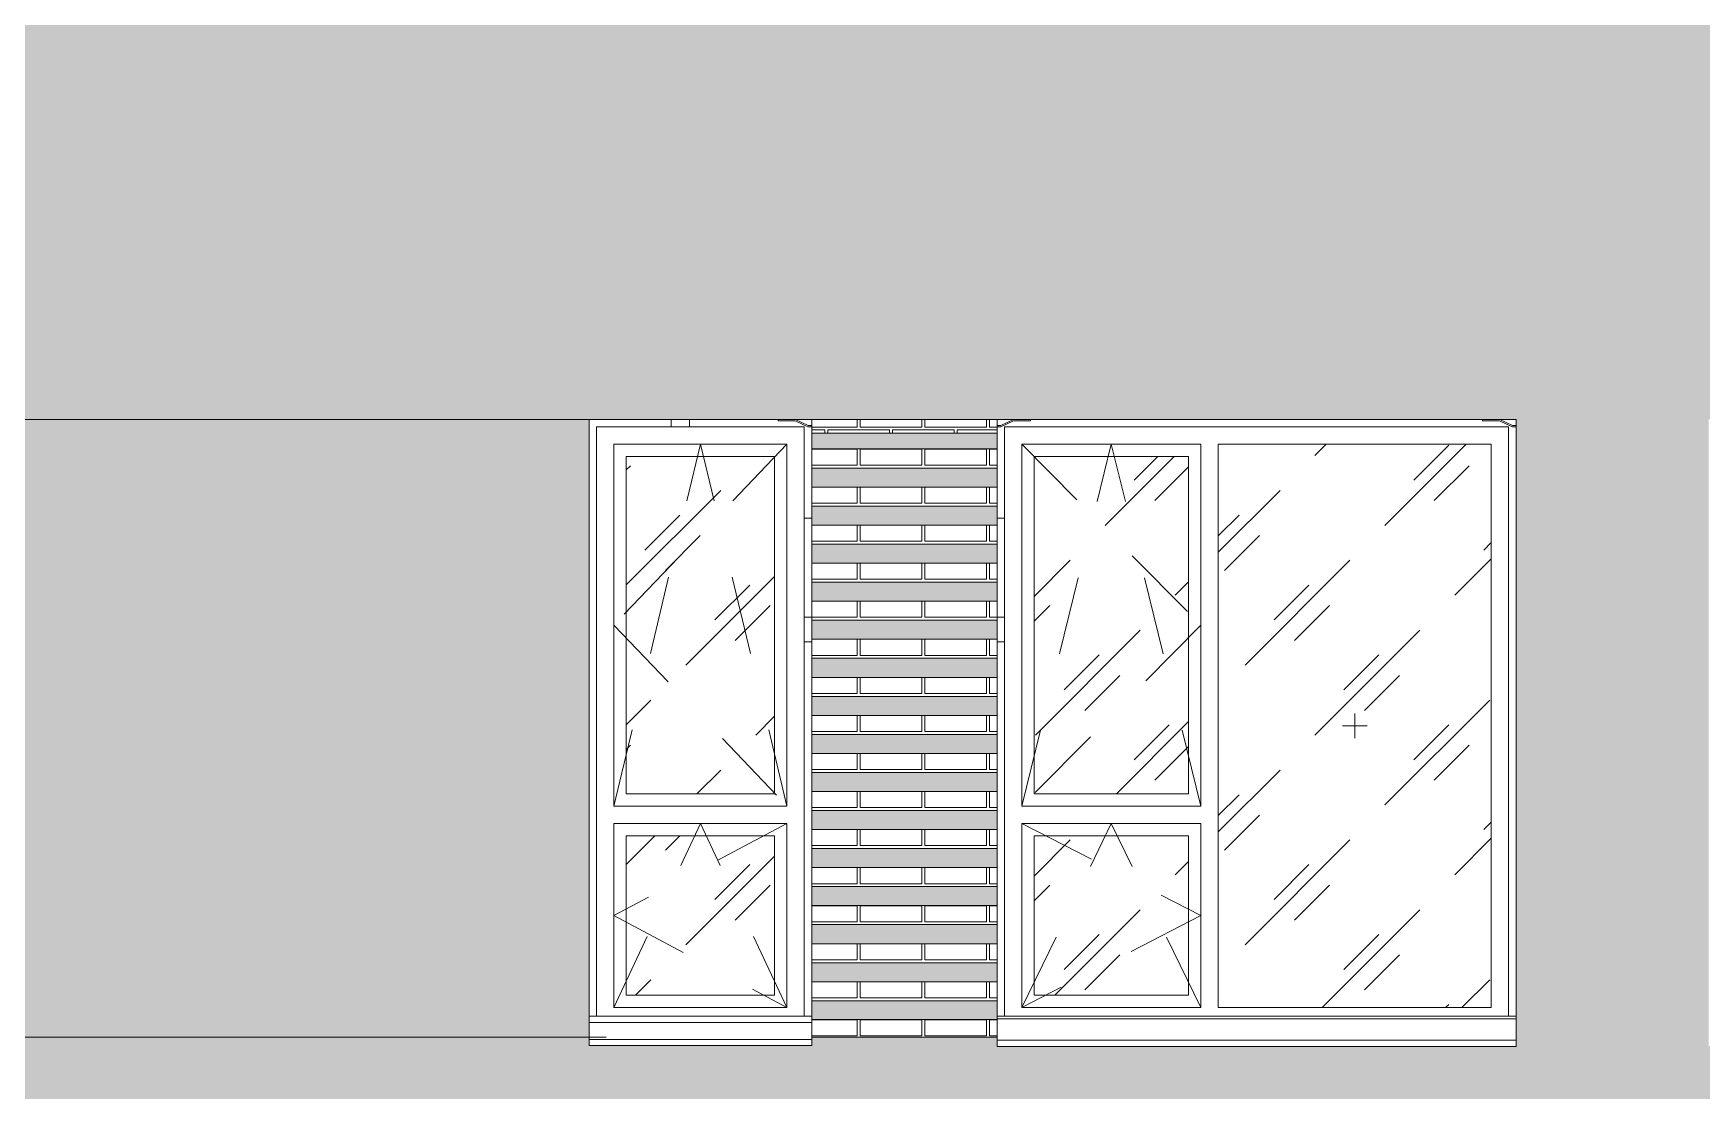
# Model space of a CAD drawing. Header units: millimetres. Extents: x 3914 to 319671, y -18248 to 19136.
# Drawn here: x 40674 to 47425, y 4784 to 9062 of the extents above; entities that cross this region are included whole.
import ezdxf

# ---------------------------------------------------------------- set-up
doc = ezdxf.new("R2010")
doc.units = ezdxf.units.MM
doc.linetypes.add('Штрих', pattern=[635, 317.5, -317.5])
for name, color, linetype, lineweight in [('A-GENM', 7, 'Continuous', 9), ('A-GLAZ', 7, 'Continuous', 9), ('A-GLAZ-1', 7, 'Continuous', 5), ('A-GLAZ-2', 7, 'Штрих', 5), ('A-WALL', 7, 'Continuous', 5), ('A-WALL-PATT', 7, 'Continuous', 5), ('G-ANNO-DIMS', 7, 'Continuous', 9), ('I-WALL', 7, 'Continuous', 5)]:
    doc.layers.add(name, color=color, linetype=linetype, lineweight=lineweight)
pattern_1 = [(180, (115143.65, 4223.5), (-2e-14, -154), [125, -137]), (90, (115143.65, 4158.5), (-262, 2e-14), [65, -89]), (180, (115143.65, 4158.5), (-2e-14, -154), [125, -137]), (90, (115155.65, 4158.5), (-262, 2e-14), [65, -89]), (180, (115280.65, 4158.5), (-2e-14, -154), [125, -137]), (180, (115280.65, 4223.5), (-2e-14, -154), [125, -137]), (90, (115024.65, 4235.5), (-262, 2e-14), [65, -89]), (90, (115274.65, 4235.5), (-262, 2e-14), [65, -89]), (0, (115024.65, 4235.5), (0, -154), [250, -12]), (0, (115024.65, 4300.5), (0, -154), [250, -12])]
pattern_2 = [(45, (66990.3, 100), (-282.8427, 282.8427), [200, -600]), (45, (66790.3, 0), (-282.8427, 282.8427), [600, -200]), (45, (67190.3, -100), (-282.8427, 282.8427), [200, -600])]

# ---------------------------------------------------------------- blocks, each defined once
blk = doc.blocks.new('Окно_СКБ_1Ст_БезПР - ОК-2__л__900х2500_h__Рекреация-V35-АР2_ТР1_Фасад 1-___')
at = {"layer": 'A-GLAZ-1'}
h = blk.add_hatch(dxfattribs=at)
h.set_pattern_fill('FP_27', color=256, style=0, pattern_type=2)
h.set_pattern_definition(pattern_2)
h.paths.add_polyline_path([(4419.2, 5985), (4480, 5985), (4480, 7350), (3880, 7350), (3880, 5985)], flags=0)
h = blk.add_hatch(dxfattribs=at)
h.set_pattern_fill('FP_27', color=256, style=0, pattern_type=2)
h.set_pattern_definition(pattern_2)
h.paths.add_polyline_path([(4480, 5170), (4480, 5815), (3880, 5815), (3880, 5170), (4419.2, 5170)], flags=0)
for p, q in [((3730, 7500), (3730, 5002.5)), ((4630, 7500), (3730, 7500)), ((3760, 5085), (3760, 7470)), ((3760, 7470), (4600, 7470)), ((4600, 7470), (4600, 5085)), ((4630, 7380.5), (4630, 7445)), ((3830, 7400), (3830, 5935)), ((3830, 7400), (4530, 7400)), ((4530, 5935), (4530, 7400)), ((3880, 7350), (3880, 5985)), ((3880, 7350), (4480, 7350)), ((4480, 5985), (4480, 7350)), ((4630, 7226.5), (4630, 7303.5)), ((4630, 7072.5), (4630, 7149.5)), ((4630, 6918.5), (4630, 6995.5)), ((4630, 6764.5), (4630, 6841.5)), ((4630, 6610.5), (4630, 6687.5)), ((4630, 6455.9), (4630, 6533.5)), ((4630, 6302.5), (4630, 6378.9)), ((4630, 6148.5), (4630, 6225.5)), ((4630, 5994.5), (4630, 6071.5)), ((3880, 5985), (4480, 5985)), ((4530, 5935), (3830, 5935)), ((4630, 5840.3), (4630, 5917.5)), ((3830, 5865), (3830, 5120)), ((3830, 5865), (4530, 5865)), ((3880, 5815), (3880, 5170)), ((3880, 5815), (4480, 5815)), ((4480, 5170), (4480, 5815)), ((4530, 5120), (4530, 5865)), ((4630, 5686.5), (4630, 5763.3)), ((4630, 5533), (4630, 5609.5)), ((4630, 5378.5), (4630, 5456)), ((4630, 5224.6), (4630, 5301.5)), ((3880, 5170), (4480, 5170)), ((4630, 5071.9), (4630, 5147.6)), ((3830, 5120), (4530, 5120))]:
    blk.add_line(p, q, dxfattribs=at)
at = {"layer": 'A-GLAZ-2'}
for p, q in [((3830, 5935), (4180, 7400)), ((4530, 7400), (3830, 6667.5)), ((4530, 5935), (4180, 7400)), ((3830, 6667.5), (4530, 5935)), ((3830, 5120), (4180, 5865)), ((4530, 5865), (3830, 5492.5)), ((4530, 5120), (4180, 5865)), ((3830, 5492.5), (4530, 5120))]:
    blk.add_line(p, q, dxfattribs=at)
blk = doc.blocks.new('Окно_СКБ_2Ст_БезПР - ОК-11__2100х2500_h_-V36-АР2_ТР1_Фасад 1-___')
at = {"layer": 'A-GLAZ-1'}
h = blk.add_hatch(dxfattribs=at)
h.set_pattern_fill('FP_27', color=256, style=0, pattern_type=2)
h.set_pattern_definition(pattern_2)
h.paths.add_polyline_path([(6275, 5120), (7380, 5120), (7380, 7400), (6275, 7400), (6275, 5126.2)], flags=0)
h = blk.add_hatch(dxfattribs=at)
h.set_pattern_fill('FP_27', color=256, style=0, pattern_type=2)
h.set_pattern_definition(pattern_2)
h.paths.add_polyline_path([(5951.5, 5985), (6155, 5985), (6155, 7350), (5530, 7350), (5530, 5985)], flags=0)
h = blk.add_hatch(dxfattribs=at)
h.set_pattern_fill('FP_27', color=256, style=0, pattern_type=2)
h.set_pattern_definition(pattern_2)
h.paths.add_polyline_path([(5530, 5170), (6155, 5170), (6155, 5815), (5530, 5815), (5530, 5404.6)], flags=0)
for p, q in [((7480, 7500), (5380, 7500)), ((7480, 5002.5), (7480, 7500)), ((5380, 7445), (5380, 7380.5)), ((5410, 5085), (5410, 7470)), ((5410, 7470), (7450, 7470)), ((7450, 7470), (7450, 5085)), ((5480, 7400), (5480, 5935)), ((5480, 7400), (6205, 7400)), ((6205, 7400), (6205, 5935)), ((6275, 5120), (6275, 7400)), ((6275, 7400), (7380, 7400)), ((7380, 5120), (7380, 7400)), ((5380, 7303.5), (5380, 7226.5)), ((5530, 7350), (5530, 5985)), ((5530, 7350), (6155, 7350)), ((6155, 5985), (6155, 7350)), ((5380, 7149.5), (5380, 7072.5)), ((5380, 6995.5), (5380, 6918.5)), ((5380, 6841.5), (5380, 6764.5)), ((5380, 6687.5), (5380, 6610.5)), ((5380, 6533.5), (5380, 6455.9)), ((5380, 6378.9), (5380, 6302.5)), ((6827.5, 6310), (6827.5, 6210)), ((5380, 6225.5), (5380, 6148.5)), ((6877.5, 6260), (6777.5, 6260)), ((5380, 6071.5), (5380, 5994.5)), ((5530, 5985), (6155, 5985)), ((5380, 5917.5), (5380, 5840.3)), ((6205, 5935), (5480, 5935)), ((5480, 5865), (5480, 5120)), ((5480, 5865), (6205, 5865)), ((5530, 5815), (5530, 5170)), ((5530, 5815), (6155, 5815)), ((6155, 5170), (6155, 5815)), ((6205, 5865), (6205, 5120)), ((5380, 5763.3), (5380, 5686.5)), ((5380, 5609.5), (5380, 5533)), ((5380, 5456), (5380, 5378.5)), ((5380, 5301.5), (5380, 5224.6)), ((5380, 5147.6), (5380, 5071.9)), ((5530, 5170), (6155, 5170)), ((5480, 5120), (6205, 5120)), ((6275, 5120), (7380, 5120))]:
    blk.add_line(p, q, dxfattribs=at)
at = {"layer": 'A-GLAZ-2'}
for p, q in [((5480, 5935), (5842.5, 7400)), ((5480, 7400), (6205, 6667.5)), ((6205, 5935), (5842.5, 7400)), ((6205, 6667.5), (5480, 5935)), ((5480, 5120), (5842.5, 5865)), ((5480, 5865), (6205, 5492.5)), ((6205, 5120), (5842.5, 5865)), ((6205, 5492.5), (5480, 5120))]:
    blk.add_line(p, q, dxfattribs=at)
blk = doc.blocks.new('Фахверк_Влож_Уголок - Уголок_Фахверка-28382462-АР2_ТР1_Фасад 1-___')
at = {"layer": 'A-GENM'}
for p, q in [((13501.3, 7500), (13501.3, 7470)), ((13576.3, 7500), (13576.3, 7470))]:
    blk.add_line(p, q, dxfattribs=at)
blk = doc.blocks.new('Фахверк_Влож_Полоса верхняя - Полоса верхняя_Фахверка-V114-АР2_ТР1_Фасад 1-___')
at = {"layer": 'A-GENM'}
for p, q in [((102894.8, 2975), (102880, 2975)), ((102946, 3000), (102894.8, 2975)), ((102896, 2970), (102947.2, 2995)), ((102947.2, 2995), (103016, 2995)), ((103016, 2995), (103016, 3000)), ((102880, 2970), (102896, 2970))]:
    blk.add_line(p, q, dxfattribs=at)
blk = doc.blocks.new('Фахверк_Влож_Полоса верхняя - Полоса верхняя_Фахверка-V129-АР2_ТР1_Фасад 1-___')
at = {"layer": 'A-GENM'}
for p, q in [((4494, 7500), (4494, 7495)), ((4494, 7495), (4562.8, 7495)), ((4562.8, 7495), (4614, 7470)), ((4615.2, 7475), (4564, 7500)), ((4614, 7470), (4630, 7470)), ((4630, 7475), (4615.2, 7475))]:
    blk.add_line(p, q, dxfattribs=at)
blk = doc.blocks.new('Фахверк_Влож_Полоса верхняя - Полоса верхняя_Фахверка-V131-АР2_ТР1_Фасад 1-___')
at = {"layer": 'A-GENM'}
for p, q in [((7344, 7500), (7344, 7495)), ((7344, 7495), (7412.8, 7495)), ((7412.8, 7495), (7464, 7470)), ((7465.2, 7475), (7414, 7500)), ((7464, 7470), (7480, 7470)), ((7480, 7475), (7465.2, 7475))]:
    blk.add_line(p, q, dxfattribs=at)
blk = doc.blocks.new('WNW_Отлив - Отлив_металлический-V189-АР2_ТР1_Фасад 1-___')
at = {"layer": 'A-GLAZ-1'}
for p, q in [((60910, 5085), (58810, 5085)), ((60910, 5075), (58810, 5075)), ((58810, 4988), (58810, 4999.9)), ((60910, 5002.5), (60910, 4988)), ((58810, 4963), (58810, 4988)), ((58810, 4988), (60910, 4988)), ((60910, 4963), (58810, 4963)), ((60910, 4988), (60910, 4963))]:
    blk.add_line(p, q, dxfattribs=at)
blk = doc.blocks.new('WNW_Отлив - Отлив_металлический-V224-АР2_ТР1_Фасад 1-___')
at = {"layer": 'A-GLAZ-1'}
for p, q in [((4630, 5085), (3730, 5085)), ((4630, 5060), (3730, 5060)), ((3730, 4991), (3730, 5002.5)), ((4630, 4999.9), (4630, 4991)), ((3730, 4966), (3730, 4991)), ((3730, 4991), (4630, 4991)), ((4630, 4966), (3730, 4966)), ((4630, 4991), (4630, 4966))]:
    blk.add_line(p, q, dxfattribs=at)

msp = doc.modelspace()

# ---------------------------------------------------------------- hatches: boundary and pattern name
at = {"layer": 'A-WALL-PATT'}
h = msp.add_hatch(dxfattribs=at)
h.set_pattern_fill('FP_23', color=256, style=0, pattern_type=2)
h.set_pattern_definition([(180, (95886.68, 8458.25), (-2e-14, -154), [125, -137]), (90, (95886.68, 8393.25), (-262, 2e-14), [65, -89]), (180, (95886.68, 8393.25), (-2e-14, -154), [125, -137]), (90, (95898.68, 8393.25), (-262, 2e-14), [65, -89]), (180, (96023.68, 8393.25), (-2e-14, -154), [125, -137]), (180, (96023.68, 8458.25), (-2e-14, -154), [125, -137]), (90, (95767.68, 8470.25), (-262, 2e-14), [65, -89]), (90, (96017.68, 8470.25), (-262, 2e-14), [65, -89]), (0, (95767.68, 8470.25), (0, -154), [250, -12]), (0, (95767.68, 8535.25), (0, -154), [250, -12])])
h.paths.add_polyline_path([(38833.7, 8400), (95820.7, 8400), (95820.7, 9200), (95529, 9200), (95529, 11700), (95820.7, 11700), (95820.7, 13776), (38833.7, 13774.9), (38833.7, 8533.1)], flags=0)
h.paths.add_polyline_path([(48975.8, 9163), (47453.4, 9164), (47453.4, 9200), (46023.7, 9199), (46023.7, 9163), (42923.7, 9164), (42923.7, 11700), (49553.4, 11700), (49553.4, 9163), (49057.6, 9163)], flags=0)
h.paths.add_polyline_path([(51953.7, 9163), (51953.7, 9163.3), (51203.7, 9163.3), (51203.7, 9166), (50303.7, 9167), (50303.7, 11700), (54053.7, 11700), (54053.7, 9163), (52040.3, 9163)], flags=0)
h.paths.add_polyline_path([(78233.7, 9163), (78233.7, 11700), (86603.7, 11700), (86603.7, 9163), (83503.7, 9164), (83503.7, 9200), (81853.7, 9200), (81853.7, 9166), (80953.7, 9166), (80953.7, 9163), (79047.1, 9163)], flags=0)
h.paths.add_polyline_path([(58553.7, 9163), (55703.7, 9163), (55703.7, 9166), (54803.7, 9167), (54803.7, 11700), (58553.7, 11700), (58553.7, 9164)], flags=0)
h.paths.add_polyline_path([(73063.7, 9163), (73063.7, 11700), (77183.7, 11700), (77183.7, 9166), (76283.7, 9166), (76283.7, 9163.3), (73295.9, 9163)], flags=0)
h.paths.add_polyline_path([(91853.7, 9163), (91853.7, 11700), (95483.7, 11700), (95483.7, 9166), (94703.7, 9166), (94703.7, 9163), (91879.2, 9163)], flags=0)
h.paths.add_polyline_path([(87353.7, 9163), (87353.7, 11700), (91103.7, 11700), (91103.7, 9166), (90203.7, 9166), (90203.7, 9163.3), (87745.3, 9163)], flags=0)
h.paths.add_polyline_path([(68283.4, 9163), (65603.4, 9164), (65603.4, 9200), (64023.7, 9199), (64023.7, 9163), (60803.7, 9163), (60803.7, 9166), (59903.7, 9167), (59903.7, 11700), (68283.4, 11700), (68283.4, 9164)], flags=0)
h.paths.add_polyline_path([(70526.4, 9166), (69403.7, 9167), (69403.7, 11700), (72203.7, 11700), (72203.7, 9166), (71303.7, 9166)], flags=0)
h.paths.add_polyline_path([(61923.4, 9236.4), (61923.7, 9236.4), (61923.4, 9312.1)], flags=0)
h.paths.add_polyline_path([(61923.4, 9389.1), (61923.7, 9389.1), (61923.4, 9466)], flags=0)
h.paths.add_polyline_path([(61923.6, 9543), (61923.7, 9543), (61923.4, 9543)], flags=0)
h.paths.add_polyline_path([(61923.6, 9851), (61923.7, 9851), (61923.4, 9851)], flags=0)
h.paths.add_polyline_path([(61923.4, 10004.8), (61923.7, 10004.8), (61923.4, 10081.9)], flags=0)
h.paths.add_polyline_path([(61923.4, 10312.9), (61923.7, 10312.9), (61923.4, 10390.1)], flags=0)
h.paths.add_polyline_path([(61923.5, 10620.5), (61923.7, 10620.5), (61923.4, 10620.5)], flags=0)
h.paths.add_polyline_path([(61923.4, 10775.1), (61923.7, 10775.1), (61923.4, 10852.1)], flags=0)
h.paths.add_polyline_path([(61923.4, 11235.1), (61923.7, 11235.1), (61923.4, 11312.1)], flags=0)
h.paths.add_polyline_path([(61923.4, 11389.1), (61923.7, 11389.1), (61923.4, 11466.1)], flags=0)
h.paths.add_polyline_path([(61923.4, 11543.1), (61923.7, 11543.1), (61923.4, 11543.1)], flags=0)
h = msp.add_hatch(dxfattribs=at)
h.set_pattern_fill('FP_19', color=256, style=0, pattern_type=2)
h.set_pattern_definition(pattern_1)
h.paths.add_polyline_path([(38833.7, 4200), (114893.7, 4200), (114893.7, 8400), (38833.7, 8400), (38833.7, 4231.4)], flags=0)
h.paths.add_polyline_path([(67036, 4963), (65603.4, 4964), (65603.4, 7500), (68282.7, 7500), (68282.7, 7502.9), (68359.7, 7502.5), (68359.7, 5001.8), (68283.4, 5001.8), (68283.4, 4963), (67363, 4963)], flags=0)
h.paths.add_polyline_path([(48975.8, 4963), (47453.7, 4964), (47453.7, 7500), (55303.7, 7500), (55303.7, 4963), (52203.7, 4964), (52203.7, 5000), (50553.7, 4999), (50553.7, 4963), (50011.6, 4963)], flags=0)
h.paths.add_polyline_path([(70660.3, 4963), (70103.7, 4964), (70103.7, 5000), (68403.7, 5000), (68403.7, 7500), (68436.7, 7501.1), (68436.7, 7502.9), (68513.7, 7502.9), (68513.7, 7500), (68590.7, 7500), (68590.7, 7502.9), (68667.7, 7502.9), (68667.7, 7500), (68744.7, 7500), (68744.7, 7502.9), (68821.7, 7502.9), (68821.7, 7500), (68898.7, 7500), (68898.7, 7502.9), (68975.7, 7502.9), (68975.7, 7500), (69052.7, 7500), (69052.7, 7502.9), (69129.7, 7502.9), (69129.7, 7500), (69206.7, 7500), (69206.7, 7502.9), (69283.7, 7502.9), (69283.7, 7500), (69360.7, 7500), (69360.7, 7502.9), (69437.7, 7502.9), (69437.7, 7500), (69514.7, 7500), (69514.7, 7502.9), (69591.7, 7502.9), (69591.7, 7500), (69668.7, 7500), (69668.7, 7502.9), (69745.7, 7502.9), (69745.7, 7500), (69822.7, 7500), (69822.7, 7502.9), (69899.7, 7502.9), (69899.7, 7500), (69976.7, 7500), (69976.7, 7502.9), (70053.7, 7502.9), (70053.7, 7500), (73963.7, 7500), (73963.7, 4966), (73063.7, 4967), (73063.7, 4999.9), (72203.7, 4999.9), (72203.7, 4963), (71193.6, 4963)], flags=0)
h.paths.add_polyline_path([(46311.1, 4963), (44573.7, 4964), (44572.8, 4999.9), (43823.7, 4999.9), (43823.7, 4966), (42923.7, 4967), (42923.7, 7500), (46673.7, 7500), (46673.7, 4963)], flags=0)
h.paths.add_polyline_path([(99540.6, 4963), (98003.7, 4964), (98003.7, 4999.9), (97253.7, 4999.9), (97253.7, 4966), (96353.7, 4967), (96353.7, 7500), (100103.7, 7500), (100103.7, 4963)], flags=0)
h.paths.add_polyline_path([(85750.2, 4963), (84503.7, 4964), (84503.7, 5000), (83753.7, 5000), (83753.7, 4966), (82853.7, 4967), (82853.7, 7500), (86686.2, 7500), (86686.2, 7502.9), (86763.2, 7502.9), (86763.2, 7500), (86840.2, 7500), (86840.2, 7502.9), (86917.2, 7502.9), (86917.2, 7500), (86994.2, 7500), (86994.2, 7502.9), (87071.2, 7502.9), (87071.2, 7500), (87148.2, 7500), (87148.2, 7502.9), (87225.2, 7502.9), (87225.2, 7500), (87302.2, 7500), (87302.2, 7502.9), (87379.2, 7502.9), (87379.2, 7500), (87456.2, 7500), (87456.2, 7502.9), (87533.2, 7502.9), (87533.2, 7500), (87610.2, 7500), (87610.2, 7502.9), (87687.2, 7502.9), (87687.2, 7500), (87764.2, 7500), (87764.2, 7502.9), (87841.2, 7502.9), (87841.2, 7500), (87918.2, 7500), (87918.2, 7502.9), (87995.2, 7502.9), (87995.2, 7500), (91103.7, 7500), (91103.7, 4963), (88003.7, 4964), (88003.7, 5000), (86603.7, 5000), (86603.7, 4963), (85909.2, 4963)], flags=0)
h.paths.add_polyline_path([(76556.6, 4963), (75083.7, 4964), (75083.7, 7500), (77832.2, 7500), (77832.2, 7502.9), (77909.2, 7502.9), (77909.2, 7500), (77986.2, 7500), (77986.2, 7502.9), (78063.2, 7502.9), (78063.2, 7500), (78140.2, 7500), (78140.2, 7502.9), (78217.2, 7502.9), (78217.2, 7500), (78294.2, 7500), (78294.2, 7502.9), (78371.2, 7502.9), (78371.2, 7500), (78448.2, 7500), (78448.2, 7502.9), (78525.2, 7502.9), (78525.2, 7500), (78602.2, 7500), (78602.2, 7502.9), (78679.2, 7502.9), (78679.2, 7500), (81853.7, 7500), (81853.7, 4963), (78753.7, 4964), (78753.7, 5000), (77683.7, 5000), (77683.7, 4993.5), (77618.7, 4993.5), (77618.7, 5000), (77541.7, 5000), (77541.7, 4993.5), (77476.7, 4993.8), (77476.7, 5000), (77387.7, 5000), (77387.7, 4993.5), (77322.7, 4993.5), (77322.7, 5000), (77248.7, 5000), (77248.7, 4993.5), (77183.7, 4993.5), (77183.7, 4963)], flags=0)
h.paths.add_polyline_path([(93539.2, 4963), (92503.7, 4964), (92503.7, 7500), (95483.7, 7500), (95483.7, 4963), (94177.6, 4963)], flags=0)
h.paths.add_polyline_path([(104353.7, 4963), (101253.7, 4964), (101253.7, 7500), (106253.7, 7500), (106253.7, 4966), (105353.7, 4967), (105353.7, 4999.9), (104353.7, 4999.9), (104353.7, 4964)], flags=0)
h.paths.add_polyline_path([(58169.4, 4963), (58003.7, 4964), (58003.7, 4999.9), (57353.7, 4999.9), (57353.7, 4966), (56453.7, 4967), (56453.7, 7500), (60803.7, 7500), (60803.7, 4963), (58935.5, 4963)], flags=0)
h.paths.add_polyline_path([(62766.2, 4963), (61923.7, 4964), (61923.7, 7500), (64023.7, 7500), (64023.7, 4963), (62858.6, 4963)], flags=0)
h.paths.add_polyline_path([(110067.9, 4966), (109853.7, 4967), (109853.7, 7500), (110753.7, 7500), (110753.7, 4966), (110266.4, 4966)], flags=0)
h = msp.add_hatch(dxfattribs=at)
h.set_pattern_fill('FP_19', color=256, style=0, pattern_type=2)
h.set_pattern_definition(pattern_1)
h.paths.add_polyline_path([(84503.7, 5000), (84503.7, 7500), (83753.7, 7500), (83753.7, 5000), (84217.9, 5000)], flags=0)
h.paths.add_polyline_path([(43823.7, 5071.9), (44573.7, 5071.9), (44573.7, 5147.6), (43823.7, 5147.6)], flags=0)
h.paths.add_polyline_path([(72230.1, 5076.9), (73063.7, 5076.9), (73063.7, 5152.6), (72203.7, 5152.6), (72203.7, 5076.9)], flags=0)
h.paths.add_polyline_path([(97980.6, 5076.9), (98003.7, 5076.9), (98003.7, 5152.6), (97253.7, 5152.6), (97253.7, 5076.9)], flags=0)
h.paths.add_polyline_path([(105322.9, 5076.9), (105353.7, 5076.9), (105353.7, 5152.6), (104353.7, 5152.6), (104353.7, 5076.9), (105286.5, 5076.9)], flags=0)
h.paths.add_polyline_path([(58003.7, 5076.9), (58003.7, 5152.6), (57353.7, 5152.6), (57353.7, 5076.9), (57983.7, 5076.9)], flags=0)
h.paths.add_polyline_path([(44573.7, 5224.6), (44573.7, 5301.5), (43823.7, 5301.5), (43823.7, 5224.6), (44506.3, 5224.6)], flags=0)
h.paths.add_polyline_path([(72203.7, 5229.6), (73063.7, 5229.6), (73063.7, 5306.5), (72203.7, 5306.5)], flags=0)
h.paths.add_polyline_path([(105261.8, 5229.6), (105353.7, 5229.6), (105353.7, 5306.5), (104353.7, 5306.5), (104353.7, 5229.6), (104903.5, 5229.6)], flags=0)
h.paths.add_polyline_path([(57353.7, 5229.6), (58003.7, 5229.6), (58003.7, 5306.5), (57353.7, 5306.5)], flags=0)
h.paths.add_polyline_path([(98003.7, 5229.6), (98003.7, 5306.5), (97253.7, 5306.5), (97253.7, 5229.6), (97934.8, 5229.6)], flags=0)
h.paths.add_polyline_path([(43823.7, 5378.5), (44573.7, 5378.5), (44573.7, 5456), (43823.7, 5456), (43823.7, 5404.6)], flags=0)
h.paths.add_polyline_path([(105286.5, 5383.5), (105353.7, 5383.5), (105353.7, 5461), (104353.7, 5461), (104353.7, 5383.5), (105200.2, 5383.5)], flags=0)
h.paths.add_polyline_path([(57403.2, 5383.5), (58003.7, 5383.5), (58003.7, 5461), (57353.7, 5461), (57353.7, 5383.5)], flags=0)
h.paths.add_polyline_path([(72725.9, 5383.5), (73063.7, 5383.5), (73063.7, 5461), (72203.7, 5461), (72203.7, 5383.5), (72335.6, 5383.5)], flags=0)
h.paths.add_polyline_path([(97888.6, 5383.5), (98003.7, 5383.5), (98003.7, 5461), (97253.7, 5461), (97253.7, 5383.5)], flags=0)
h.paths.add_polyline_path([(43823.7, 5533), (44573.7, 5533), (44573.7, 5609.5), (43823.7, 5609.5)], flags=0)
h.paths.add_polyline_path([(58003.7, 5538), (58003.7, 5614.5), (57353.7, 5614.5), (57353.7, 5538), (57863.8, 5538)], flags=0)
h.paths.add_polyline_path([(72725.9, 5538), (73063.7, 5538), (73063.7, 5614.5), (72203.7, 5614.5), (72203.7, 5538), (72388.7, 5538)], flags=0)
h.paths.add_polyline_path([(98003.7, 5538), (98003.7, 5614.5), (97253.7, 5614.5), (97253.7, 5538), (97842.2, 5538)], flags=0)
h.paths.add_polyline_path([(105286.5, 5538), (105353.7, 5538), (105353.7, 5614.5), (104353.7, 5614.5), (104353.7, 5538), (105138.4, 5538)], flags=0)
h.paths.add_polyline_path([(44367.7, 5686.5), (44573.7, 5686.5), (44573.7, 5763.3), (43823.7, 5763.3), (43823.7, 5686.5)], flags=0)
h.paths.add_polyline_path([(104353.7, 5691.5), (105353.7, 5691.5), (105353.7, 5768.3), (104353.7, 5768.3)], flags=0)
h.paths.add_polyline_path([(57353.7, 5691.5), (58003.7, 5691.5), (58003.7, 5768.3), (57353.7, 5768.3)], flags=0)
h.paths.add_polyline_path([(72725.9, 5691.5), (73063.7, 5691.5), (73063.7, 5768.3), (72203.7, 5768.3), (72203.7, 5691.5), (72441.5, 5691.5)], flags=0)
h.paths.add_polyline_path([(98003.7, 5691.5), (98003.7, 5768.3), (97253.7, 5768.3), (97253.7, 5691.5), (97796.2, 5691.5)], flags=0)
h.paths.add_polyline_path([(44379, 5840.3), (44573.7, 5840.3), (44573.7, 5917.5), (43823.7, 5917.5), (43823.7, 5840.3), (44321.6, 5840.3)], flags=0)
h.paths.add_polyline_path([(58003.7, 5845.3), (58003.7, 5922.4), (57353.7, 5922.4), (57353.7, 5845.3), (57783.9, 5845.3)], flags=0)
h.paths.add_polyline_path([(104353.7, 5845.3), (105353.7, 5845.3), (105353.7, 5922.4), (104353.7, 5922.4)], flags=0)
h.paths.add_polyline_path([(97750.1, 5845.3), (98003.7, 5845.3), (98003.7, 5922.4), (97253.7, 5922.4), (97253.7, 5845.3)], flags=0)
h.paths.add_polyline_path([(73063.7, 5845.3), (73063.7, 5922.4), (72203.7, 5922.4), (72203.7, 5845.3), (72725.9, 5845.3)], flags=0)
h.paths.add_polyline_path([(44573.7, 5994.5), (44573.7, 6071.5), (43823.7, 6071.5), (43823.7, 5994.5), (44379, 5994.5)], flags=0)
h.paths.add_polyline_path([(57403.2, 5999.4), (58003.7, 5999.4), (58003.7, 6076.4), (57353.7, 6076.4), (57353.7, 5999.4)], flags=0)
h.paths.add_polyline_path([(105353.7, 5999.4), (105353.7, 6076.4), (104353.7, 6076.4), (104353.7, 5999.4), (104953.9, 5999.4)], flags=0)
h.paths.add_polyline_path([(72725.9, 5999.4), (73063.7, 5999.4), (73063.7, 6076.4), (72203.7, 6076.4), (72203.7, 5999.4), (72547.4, 5999.4)], flags=0)
h.paths.add_polyline_path([(97703.8, 5999.4), (98003.7, 5999.4), (98003.7, 6076.4), (97253.7, 6076.4), (97253.7, 5999.4)], flags=0)
h.paths.add_polyline_path([(43823.7, 6148.5), (44573.7, 6148.5), (44573.7, 6225.5), (43823.7, 6225.5), (43823.7, 6186.7)], flags=0)
h.paths.add_polyline_path([(104903.5, 6153.4), (105353.7, 6153.4), (105353.7, 6230.6), (104353.7, 6230.6), (104353.7, 6153.4), (104892.3, 6153.4)], flags=0)
h.paths.add_polyline_path([(58003.7, 6153.4), (58003.7, 6230.6), (57353.7, 6230.6), (57353.7, 6153.4), (57703.8, 6153.4)], flags=0)
h.paths.add_polyline_path([(97253.7, 6153.4), (98003.7, 6153.4), (98003.7, 6230.6), (97253.7, 6230.6), (97253.7, 6186.7)], flags=0)
h.paths.add_polyline_path([(72600.4, 6153.4), (73063.7, 6153.4), (73063.7, 6230.6), (72203.7, 6230.6), (72203.7, 6153.4)], flags=0)
h.paths.add_polyline_path([(44379, 6302.5), (44573.7, 6302.5), (44573.7, 6378.9), (43823.7, 6378.9), (43823.7, 6302.5), (44182.9, 6302.5)], flags=0)
h.paths.add_polyline_path([(104353.7, 6307.6), (105353.7, 6307.6), (105353.7, 6384), (104353.7, 6384)], flags=0)
h.paths.add_polyline_path([(97611.4, 6307.6), (98003.7, 6307.6), (98003.7, 6384), (97253.7, 6384), (97253.7, 6307.6)], flags=0)
h.paths.add_polyline_path([(57663.7, 6307.6), (58003.7, 6307.6), (58003.7, 6384), (57353.7, 6384), (57353.7, 6307.6)], flags=0)
h.paths.add_polyline_path([(73063.7, 6307.6), (73063.7, 6384), (72203.7, 6384), (72203.7, 6307.6), (72725.9, 6307.6)], flags=0)
h.paths.add_polyline_path([(44136.9, 6455.9), (44573.7, 6455.9), (44573.7, 6533.5), (43823.7, 6533.5), (43823.7, 6455.9)], flags=0)
h.paths.add_polyline_path([(104353.7, 6461), (105353.7, 6461), (105353.7, 6538.6), (104353.7, 6538.6)], flags=0)
h.paths.add_polyline_path([(98003.7, 6461), (98003.7, 6538.6), (97253.7, 6538.6), (97253.7, 6461), (97565.3, 6461)], flags=0)
h.paths.add_polyline_path([(72725.9, 6461), (73063.7, 6461), (73063.7, 6538.6), (72203.7, 6538.6), (72203.7, 6461), (72706.2, 6461)], flags=0)
h.paths.add_polyline_path([(57353.7, 6461), (58003.7, 6461), (58003.7, 6538.6), (57353.7, 6538.6)], flags=0)
h.paths.add_polyline_path([(44090.5, 6610.5), (44573.7, 6610.5), (44573.7, 6687.5), (43823.7, 6687.5), (43823.7, 6610.5)], flags=0)
h.paths.add_polyline_path([(104353.7, 6615.6), (105353.7, 6615.6), (105353.7, 6692.6), (104353.7, 6692.6)], flags=0)
h.paths.add_polyline_path([(97519, 6615.6), (98003.7, 6615.6), (98003.7, 6692.6), (97253.7, 6692.6), (97253.7, 6615.6)], flags=0)
h.paths.add_polyline_path([(72203.7, 6615.6), (73063.7, 6615.6), (73063.7, 6692.6), (72203.7, 6692.6)], flags=0)
h.paths.add_polyline_path([(57353.7, 6615.6), (58003.7, 6615.6), (58003.7, 6692.6), (57353.7, 6692.6)], flags=0)
h.paths.add_polyline_path([(43823.7, 6764.5), (44573.7, 6764.5), (44573.7, 6841.5), (43823.7, 6841.5)], flags=0)
h.paths.add_polyline_path([(58003.7, 6769.6), (58003.7, 6844.6), (57353.7, 6844.6), (57353.7, 6769.6), (57543.6, 6769.6)], flags=0)
h.paths.add_polyline_path([(97253.7, 6769.6), (98003.7, 6769.6), (98003.7, 6844.6), (97253.7, 6844.6)], flags=0)
h.paths.add_polyline_path([(73063.7, 6769.6), (73063.7, 6844.6), (72203.7, 6844.6), (72203.7, 6769.6), (72812.4, 6769.6)], flags=0)
h.paths.add_polyline_path([(105353.7, 6769.6), (105353.7, 6844.6), (104353.7, 6844.6), (104353.7, 6769.6), (105286.5, 6769.6)], flags=0)
h.paths.add_polyline_path([(44379, 6918.5), (44573.7, 6918.5), (44573.7, 6995.5), (43823.7, 6995.5), (43823.7, 6918.5), (43998.1, 6918.5)], flags=0)
h.paths.add_polyline_path([(72864.7, 6921.6), (73063.7, 6921.6), (73063.7, 6998.6), (72203.7, 6998.6), (72203.7, 6921.6), (72725.9, 6921.6)], flags=0)
h.paths.add_polyline_path([(104353.7, 6921.6), (105353.7, 6921.6), (105353.7, 6998.6), (104353.7, 6998.6), (104353.7, 6968.9)], flags=0)
h.paths.add_polyline_path([(97427.2, 6921.6), (98003.7, 6921.6), (98003.7, 6998.6), (97253.7, 6998.6), (97253.7, 6921.6)], flags=0)
h.paths.add_polyline_path([(57353.7, 6921.6), (58003.7, 6921.6), (58003.7, 6998.6), (57353.7, 6998.6), (57353.7, 6968.9)], flags=0)
h.paths.add_polyline_path([(44379, 7072.5), (44573.7, 7072.5), (44573.7, 7149.5), (43823.7, 7149.5), (43823.7, 7072.5), (43951.9, 7072.5)], flags=0)
h.paths.add_polyline_path([(72917.7, 7075.6), (73063.7, 7075.6), (73063.7, 7152.6), (72203.7, 7152.6), (72203.7, 7075.6), (72725.9, 7075.6)], flags=0)
h.paths.add_polyline_path([(57353.7, 7075.6), (58003.7, 7075.6), (58003.7, 7152.6), (57353.7, 7152.6)], flags=0)
h.paths.add_polyline_path([(98003.7, 7075.6), (98003.7, 7152.6), (97253.7, 7152.6), (97253.7, 7075.6), (97381, 7075.6)], flags=0)
h.paths.add_polyline_path([(104353.7, 7075.6), (105353.7, 7075.6), (105353.7, 7152.6), (104353.7, 7152.6)], flags=0)
h.paths.add_polyline_path([(43905.7, 7226.5), (44573.7, 7226.5), (44573.7, 7303.5), (43823.7, 7303.5), (43823.7, 7226.5)], flags=0)
h.paths.add_polyline_path([(72203.7, 7229.6), (73063.7, 7229.6), (73063.7, 7306.6), (72203.7, 7306.6)], flags=0)
h.paths.add_polyline_path([(57424, 7229.6), (58003.7, 7229.6), (58003.7, 7306.6), (57353.7, 7306.6), (57353.7, 7229.6), (57403.2, 7229.6)], flags=0)
h.paths.add_polyline_path([(104353.7, 7229.6), (105353.7, 7229.6), (105353.7, 7306.6), (104353.7, 7306.6)], flags=0)
h.paths.add_polyline_path([(97253.7, 7229.6), (98003.7, 7229.6), (98003.7, 7306.6), (97253.7, 7306.6)], flags=0)
h.paths.add_polyline_path([(44573.7, 7380.5), (44573.7, 7445), (43823.7, 7445), (43823.7, 7380.5), (44379, 7380.5)], flags=0)
h.paths.add_polyline_path([(57383.9, 7383.6), (58003.7, 7383.6), (58003.7, 7445), (57353.7, 7445), (57353.7, 7383.6)], flags=0)
h.paths.add_polyline_path([(104353.7, 7383.6), (105353.7, 7383.6), (105353.7, 7445), (104353.7, 7445)], flags=0)
h.paths.add_polyline_path([(73063.7, 7383.6), (73063.7, 7445), (72203.7, 7445), (72203.7, 7383.6), (73023.6, 7383.6)], flags=0)
h.paths.add_polyline_path([(97253.7, 7383.6), (98003.7, 7383.6), (98003.7, 7445), (97253.7, 7445)], flags=0)
h = msp.add_hatch(dxfattribs=at)
h.set_pattern_fill('FP_62', color=256, style=0, pattern_type=2)
h.set_pattern_definition([(180, (44400.6, 4223.23), (-2e-14, -154), [125, -137]), (90, (44400.6, 4158.23), (-262, 2e-14), [65, -89]), (180, (44400.6, 4158.23), (-2e-14, -154), [125, -137]), (90, (44412.6, 4158.23), (-262, 2e-14), [65, -89]), (180, (44537.6, 4158.23), (-2e-14, -154), [125, -137]), (180, (44537.6, 4223.23), (-2e-14, -154), [125, -137]), (90, (44281.6, 4235.23), (-262, 2e-14), [65, -89]), (90, (44531.6, 4235.23), (-262, 2e-14), [65, -89]), (0, (44281.6, 4235.23), (0, -154), [250, -12]), (0, (44281.6, 4300.23), (0, -154), [250, -12])])
h.paths.add_polyline_path([(44573.7, 4999.9), (44573.7, 5071.9), (43823.7, 5071.9), (43823.7, 4999.9), (44379, 4999.9)], flags=0)
h.paths.add_polyline_path([(43823.7, 5147.6), (44573.7, 5147.6), (44573.7, 5224.6), (43823.7, 5224.6)], flags=0)
h.paths.add_polyline_path([(44573.7, 5301.5), (44573.7, 5378.5), (43823.7, 5378.5), (43823.7, 5301.5), (44379, 5301.5)], flags=0)
h.paths.add_polyline_path([(44573.7, 5456), (44573.7, 5533), (43823.7, 5533), (43823.7, 5456), (44379, 5456)], flags=0)
h.paths.add_polyline_path([(44379, 5609.5), (44573.7, 5609.5), (44573.7, 5686.5), (43823.7, 5686.5), (43823.7, 5609.5)], flags=0)
h.paths.add_polyline_path([(44379, 5763.3), (44573.7, 5763.3), (44573.7, 5840.3), (43823.7, 5840.3), (43823.7, 5763.3)], flags=0)
h.paths.add_polyline_path([(43823.7, 5917.5), (44573.7, 5917.5), (44573.7, 5994.5), (43823.7, 5994.5)], flags=0)
h.paths.add_polyline_path([(44573.7, 6071.5), (44573.7, 6148.5), (43823.7, 6148.5), (43823.7, 6071.5), (44379, 6071.5)], flags=0)
h.paths.add_polyline_path([(44573.7, 6225.5), (44573.7, 6302.5), (43823.7, 6302.5), (43823.7, 6225.5), (44379, 6225.5)], flags=0)
h.paths.add_polyline_path([(44573.7, 6378.9), (44573.7, 6455.9), (43823.7, 6455.9), (43823.7, 6378.9), (44379, 6378.9)], flags=0)
h.paths.add_polyline_path([(43823.7, 6533.5), (44573.7, 6533.5), (44573.7, 6610.5), (43823.7, 6610.5)], flags=0)
h.paths.add_polyline_path([(44379, 6687.5), (44573.7, 6687.5), (44573.7, 6764.5), (43823.7, 6764.5), (43823.7, 6687.5)], flags=0)
h.paths.add_polyline_path([(43823.7, 6841.5), (44573.7, 6841.5), (44573.7, 6918.5), (43823.7, 6918.5)], flags=0)
h.paths.add_polyline_path([(44379, 6995.5), (44573.7, 6995.5), (44573.7, 7072.5), (43823.7, 7072.5), (43823.7, 6995.5)], flags=0)
h.paths.add_polyline_path([(43823.7, 7149.5), (44573.7, 7149.5), (44573.7, 7226.5), (43823.7, 7226.5)], flags=0)
h.paths.add_polyline_path([(43823.7, 7303.5), (44573.7, 7303.5), (44573.7, 7380.5), (43823.7, 7380.5)], flags=0)
h.paths.add_polyline_path([(44379, 7445), (44573.7, 7445), (44573.7, 7500), (43823.7, 7500), (43823.7, 7445)], flags=0)

# ---------------------------------------------------------------- linework, layer by layer
at = {"layer": 'A-WALL'}
for p, q in [((42923.7, 5002.5), (42923.7, 7500)), ((42923.7, 7500), (43823.7, 7500)), ((44573.7, 7500), (46673.7, 7500)), ((46673.7, 7500), (46673.7, 5002.5)), ((43823.7, 7445), (43823.7, 7380.5)), ((44573.7, 7380.5), (44573.7, 7445)), ((43823.7, 7303.5), (43823.7, 7226.5)), ((44573.7, 7226.5), (44573.7, 7303.5)), ((43823.7, 7149.5), (43823.7, 7072.5)), ((44573.7, 7072.5), (44573.7, 7149.5)), ((43823.7, 6995.5), (43823.7, 6918.5)), ((44573.7, 6918.5), (44573.7, 6995.5)), ((43823.7, 6841.5), (43823.7, 6764.5)), ((44573.7, 6764.5), (44573.7, 6841.5)), ((43823.7, 6687.5), (43823.7, 6610.5)), ((44573.7, 6610.5), (44573.7, 6687.5)), ((43823.7, 6533.5), (43823.7, 6455.9)), ((44573.7, 6455.9), (44573.7, 6533.5)), ((43823.7, 6378.9), (43823.7, 6302.5)), ((44573.7, 6302.5), (44573.7, 6378.9)), ((43823.7, 6225.5), (43823.7, 6148.5)), ((44573.7, 6148.5), (44573.7, 6225.5)), ((43823.7, 6071.5), (43823.7, 5994.5)), ((44573.7, 5994.5), (44573.7, 6071.5)), ((43823.7, 5917.5), (43823.7, 5840.3)), ((44573.7, 5840.3), (44573.7, 5917.5)), ((43823.7, 5763.3), (43823.7, 5686.5)), ((44573.7, 5686.5), (44573.7, 5763.3)), ((43823.7, 5609.5), (43823.7, 5533)), ((44573.7, 5533), (44573.7, 5609.5)), ((43823.7, 5456), (43823.7, 5378.5)), ((44573.7, 5378.5), (44573.7, 5456)), ((43823.7, 5301.5), (43823.7, 5224.6)), ((44573.7, 5224.6), (44573.7, 5301.5)), ((43823.7, 5147.6), (43823.7, 5071.9)), ((44573.7, 5071.9), (44573.7, 5147.6))]:
    msp.add_line(p, q, dxfattribs=at)
at = {"layer": 'G-ANNO-DIMS'}
for p, q in [((43253.7, 7500), (36335, 7500)), ((42992.5, 5000), (38301.2, 5000))]:
    msp.add_line(p, q, dxfattribs=at)
at = {"layer": 'I-WALL'}
for p, q in [((44573.7, 7500), (43823.7, 7500)), ((43823.7, 7500), (43823.7, 7445)), ((44573.7, 7445), (44573.7, 7500)), ((43823.7, 7445), (44573.7, 7445)), ((44573.7, 7380.5), (43823.7, 7380.5)), ((43823.7, 7380.5), (43823.7, 7303.5)), ((44573.7, 7303.5), (44573.7, 7380.5)), ((43823.7, 7303.5), (44573.7, 7303.5)), ((44573.7, 7226.5), (43823.7, 7226.5)), ((43823.7, 7226.5), (43823.7, 7149.5)), ((44573.7, 7149.5), (44573.7, 7226.5)), ((43793.7, 7100.2), (43823.7, 7100.2)), ((43823.7, 7149.5), (44573.7, 7149.5)), ((44573.7, 7100.2), (44603.7, 7100.2)), ((44573.7, 7072.5), (43823.7, 7072.5)), ((43823.7, 7072.5), (43823.7, 6995.5)), ((44573.7, 6995.5), (44573.7, 7072.5)), ((43823.7, 6995.5), (44573.7, 6995.5)), ((44573.7, 6918.5), (43823.7, 6918.5)), ((43823.7, 6918.5), (43823.7, 6841.5)), ((44573.7, 6841.5), (44573.7, 6918.5)), ((43823.7, 6841.5), (44573.7, 6841.5)), ((44573.7, 6764.5), (43823.7, 6764.5)), ((43823.7, 6764.5), (43823.7, 6687.5)), ((44573.7, 6687.5), (44573.7, 6764.5)), ((43823.7, 6700.2), (43793.7, 6700.2)), ((43823.7, 6687.5), (44573.7, 6687.5)), ((44603.7, 6700.2), (44573.7, 6700.2)), ((43793.7, 6600), (43823.7, 6600)), ((44573.7, 6610.5), (43823.7, 6610.5)), ((43823.7, 6610.5), (43823.7, 6533.5)), ((44573.7, 6533.5), (44573.7, 6610.5)), ((44573.7, 6600), (44603.7, 6600)), ((43823.7, 6533.5), (44573.7, 6533.5)), ((44573.7, 6455.9), (43823.7, 6455.9)), ((43823.7, 6455.9), (43823.7, 6378.9)), ((44573.7, 6378.9), (44573.7, 6455.9)), ((43823.7, 6378.9), (44573.7, 6378.9)), ((44573.7, 6302.5), (43823.7, 6302.5)), ((43823.7, 6302.5), (43823.7, 6225.5)), ((44573.7, 6225.5), (44573.7, 6302.5)), ((43823.7, 6225.5), (44573.7, 6225.5)), ((44573.7, 6148.5), (43823.7, 6148.5)), ((43823.7, 6148.5), (43823.7, 6071.5)), ((44573.7, 6071.5), (44573.7, 6148.5)), ((43823.7, 6071.5), (44573.7, 6071.5)), ((44573.7, 5994.5), (43823.7, 5994.5)), ((43823.7, 5994.5), (43823.7, 5917.5)), ((44573.7, 5917.5), (44573.7, 5994.5)), ((43823.7, 5917.5), (44573.7, 5917.5)), ((44573.7, 5840.3), (43823.7, 5840.3)), ((43823.7, 5840.3), (43823.7, 5763.3)), ((44573.7, 5763.3), (44573.7, 5840.3)), ((43823.7, 5763.3), (44573.7, 5763.3)), ((44573.7, 5686.5), (43823.7, 5686.5)), ((43823.7, 5686.5), (43823.7, 5609.5)), ((44573.7, 5609.5), (44573.7, 5686.5)), ((43823.7, 5609.5), (44573.7, 5609.5)), ((44573.7, 5533), (43823.7, 5533)), ((43823.7, 5533), (43823.7, 5456)), ((44573.7, 5456), (44573.7, 5533)), ((43823.7, 5456), (44573.7, 5456)), ((44573.7, 5378.5), (43823.7, 5378.5)), ((43823.7, 5378.5), (43823.7, 5301.5)), ((44573.7, 5301.5), (44573.7, 5378.5)), ((43823.7, 5301.5), (44573.7, 5301.5)), ((44573.7, 5224.6), (43823.7, 5224.6)), ((43823.7, 5224.6), (43823.7, 5147.6)), ((44573.7, 5147.6), (44573.7, 5224.6)), ((43823.7, 5147.6), (44573.7, 5147.6)), ((44573.7, 5071.9), (43823.7, 5071.9)), ((43823.7, 5071.9), (43823.7, 4999.9)), ((44573.7, 4999.9), (44573.7, 5071.9)), ((43823.7, 4999.9), (44573.7, 4999.9))]:
    msp.add_line(p, q, dxfattribs=at)

# ---------------------------------------------------------------- block references
at = {"layer": 'A-GENM'}
for name, p in [('Фахверк_Влож_Уголок - Уголок_Фахверка-28382462-АР2_ТР1_Фасад 1-___', (29753.4, 0)), ('Фахверк_Влож_Полоса верхняя - Полоса верхняя_Фахверка-V129-АР2_ТР1_Фасад 1-___', (39193.7, 0)), ('Фахверк_Влож_Полоса верхняя - Полоса верхняя_Фахверка-V114-АР2_ТР1_Фасад 1-___', (-58306.3, 4500)), ('Фахверк_Влож_Полоса верхняя - Полоса верхняя_Фахверка-V131-АР2_ТР1_Фасад 1-___', (39193.7, 0))]:
    msp.add_blockref(name, p, dxfattribs=at)
at = {"layer": 'A-GLAZ'}
for name, p in [('Окно_СКБ_1Ст_БезПР - ОК-2__л__900х2500_h__Рекреация-V35-АР2_ТР1_Фасад 1-___', (39193.7, 0)), ('Окно_СКБ_2Ст_БезПР - ОК-11__2100х2500_h_-V36-АР2_ТР1_Фасад 1-___', (39193.7, 0)), ('WNW_Отлив - Отлив_металлический-V224-АР2_ТР1_Фасад 1-___', (39193.7, 0)), ('WNW_Отлив - Отлив_металлический-V189-АР2_ТР1_Фасад 1-___', (-14236.3, 0))]:
    msp.add_blockref(name, p, dxfattribs=at)

doc.saveas('drawing.dxf')
